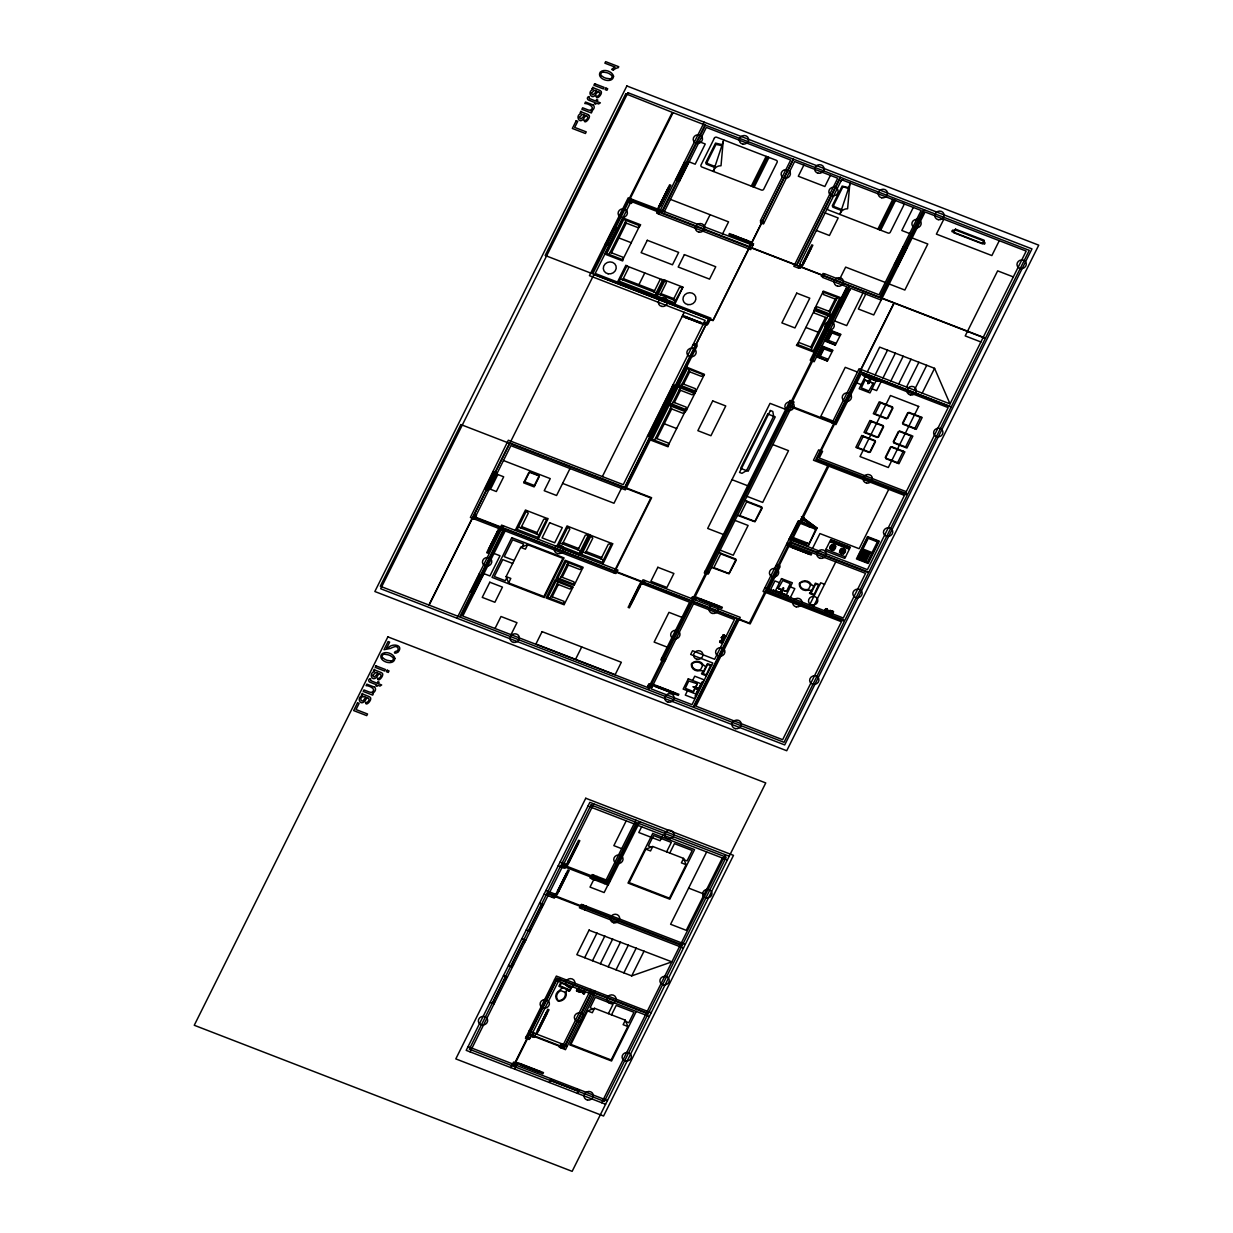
<?xml version="1.0" encoding="UTF-8"?>
<svg xmlns="http://www.w3.org/2000/svg" width="1233" height="1233" viewBox="0 0 1233 1233"><rect width="100%" height="100%" fill="white"/><g stroke="black" fill="none" stroke-linecap="round" stroke-linejoin="round"><path stroke-width="1.5" d="M782.169 591.486L783.664 588.264L782.493 588.665M869.373 380.149L870.128 379.487L870.606 380.381M869.296 379.718C873.272 376.265 865.242 385.004 869.049 382.893M834.202 547.745L833.308 546.019M778.27 588.388L782.739 580.558L790.23 583.641L786.531 591.378L778.285 588.557L786.454 591.486M873.257 383.247L865.042 380.072L873.272 383.232L868.833 390.984L861.312 387.886L865.027 380.103M370.547 680.169C371.734 676.871 367.126 679.445 369.16 681.741A8.908 8.107 -17.8 0 0 370.933 682.573L376.358 684.716L375.803 685.841L377.051 686.319L377.606 685.209L379.949 686.103L381.66 684.962L378.361 683.683L379.117 682.157L377.884 681.679L377.113 683.205L370.763 680.662M589.235 98.039C590.453 94.864 585.767 97.376 587.848 99.611A8.908 8.107 -17.8 0 0 589.605 100.443M723.154 141.795L721.012 165.761A7.105 6.473 -17.8 0 0 713.337 171.449L723.756 139.976M849.722 184.796L847.595 208.778A7.105 6.473 -17.8 0 0 839.92 214.45L850.323 182.977M566.579 989.282L566.132 992.704A7.213 6.55 -17.8 0 1 558.765 1001.196A2.374 2.158 -17.8 0 1 557.655 1000.764A7.213 6.55 -17.8 0 1 559.767 990.253L562.34 987.633M832.614 546.096L831.643 548.238L834.063 547.714M844.05 551.351L843.788 550.504M780.874 591.224L783.263 588.788M843.68 550.365L841.43 550.442L842.062 552.399M722.029 642.917L721.29 642.177M515.224 530.375L525.474 509.984L526.553 510.662L517.182 529.466L537.68 537.388L547.051 518.6L548.115 518.554L538.251 539.268M579.757 555.328L589.883 534.644L588.634 534.521L579.263 553.324L558.749 545.387L568.12 526.599L567.041 525.921L556.792 546.311L579.818 555.204M674.79 304.227L683.005 286.95L674.328 302.655L657.235 296.043L665.034 280.384L664.14 279.814L655.602 296.799M365.569 702.378C365.477 707.603 373.63 698.633 369.715 696.922A7.752 7.059 -17.8 0 0 368.621 696.383L364.367 694.688A16.183 14.734 -17.8 0 1 363.381 694.256A3.899 3.56 -17.8 0 1 362.271 693.331L361.469 694.919A3.853 3.514 -17.8 0 0 362.502 695.674C356.491 696.922 359.789 706.124 364.382 701.5A8.6 7.83 -17.8 0 0 364.968 700.745L365.369 700.174M377.56 678.304C377.622 683.668 385.575 674.22 381.721 672.848A7.752 7.059 -17.8 0 0 380.612 672.309L376.358 670.629A16.183 14.734 -17.8 0 1 375.371 670.182A3.899 3.56 -17.8 0 1 374.277 669.257L373.476 670.844A3.853 3.514 -17.8 0 0 374.493 671.6C368.467 672.848 371.796 682.065 376.389 677.426A8.6 7.83 -17.8 0 0 376.959 676.686L377.36 676.1A18.541 16.877 -17.8 0 1 379.225 673.572M584.242 120.248C584.242 125.55 592.225 116.287 588.465 114.839M596.248 96.174C596.063 101.337 604.293 92.675 600.394 90.718A7.752 7.059 -17.8 0 0 599.3 90.179L595.046 88.483A16.183 14.734 -17.8 0 1 594.044 88.036A3.899 3.56 -17.8 0 1 592.95 87.127L592.148 88.714M623.374 258.545L622.896 257.204L610.196 252.287M782.878 589.389L782.339 591.362M868.649 382.122L869.373 380.273M668.748 444.358L668.24 443.001L655.571 438.1M813.718 311.61L814.212 313.012L826.896 317.914M605.48 244.396L614.142 227.042M485.124 488.854L493.77 471.499M631.435 199.099L629.647 202.674L631.527 203.399L633.007 199.7M608.624 245.614L617.271 228.259M630.279 203.091L595.2 273.464L710.917 318.191L708.174 323.724L704.243 322.198M473.38 518.631L475.244 514.916M488.253 490.071L496.914 472.717M474.998 517.66L474.397 518.846L472.84 518.245L474.613 514.67L476.493 515.409L475.306 517.783M476.169 515.271L510.878 445.652L625.331 489.886L696.799 346.535L692.869 345.009M609.117 254.43L626.04 220.445M611.506 252.796L626.287 223.111M622.788 259.716L639.727 225.731M617.502 282.08L625.917 265.187M627.058 265.619L619.274 281.247L655.093 295.088L662.876 279.459M657.466 209.163L665.019 193.982M665.173 193.689L669.627 184.765L670.875 185.243L666.421 194.167M659.393 205.649L668.009 188.387L669.103 188.819M491.15 543.784L486.696 552.708L487.96 553.201L500.706 527.601M491.304 543.491L498.856 528.31L501.677 529.404M622.665 279.891L628.645 267.854L628.121 266.528M659.516 205.695L668.132 188.433M488.638 549.194L497.361 531.993M660.21 205.973L668.81 188.711M660.333 206.019L668.949 188.757M489.455 549.517L498.055 532.255M500.398 527.477L501.584 525.104L617.933 570.078L616.747 572.451M528.926 472.316L523.671 482.843L534.12 486.896L539.376 476.354M524.672 481.764L529.311 472.455M456.996 618.242L501.276 529.419M704.259 122.206L658.422 213.972L750.697 249.636L753.61 243.795L751.529 242.993M470.698 591.717L479.344 574.362M501.615 529.543L503.465 525.828M676.054 179.725L684.716 162.371M473.826 592.919L482.488 575.564M679.198 180.943L687.844 163.573M505.191 530.93L462.776 616.038L647.171 687.32L648.943 683.745L651.456 684.716M664.279 211.799L706.339 127.431L790.692 160.043L760.329 220.954L764.244 222.479M534.351 485.494L538.975 476.2M638.925 284.684L644.767 272.955M520.896 527.955L528.263 513.19L526.321 511.109M506.116 576.612L520.696 547.36L527.632 544.709L562.911 558.349L543.876 596.525L508.597 582.901L506.116 576.612L510.816 578.431L508.597 582.901M506.671 578.015L505.314 580.743L494.325 576.489L502.74 559.628L512.666 563.466M522.237 546.758L523.609 544.03L512.62 539.792L504.22 556.653L514.146 560.491M527.632 544.709L525.412 549.178L520.696 547.36M653.937 291.959L659.932 279.937L661.474 279.413M536.432 533.966L543.784 519.185L546.836 519.047M570.031 468.509L556.576 495.496L544.215 490.719L550.257 478.62L503.449 460.526M660.333 294.795L666.467 282.48L664.849 280.754M495.019 628.506L500.999 616.5L516.981 622.68L511.001 634.687M703.904 227.119L710.085 214.712M673.28 299.789L679.414 287.489L681.941 287.366M562.464 543.892L569.831 529.127L567.889 527.046M722.384 234.255L728.564 221.863L670.459 199.392M602.367 476.57L684.238 312.319M685.317 317.544L685.81 316.557M751.298 186.121L766.14 156.36M752.238 186.476L767.08 156.714M753.178 186.846L768.02 157.084M754.118 187.2L768.96 157.454M550.01 598.282L558.102 582.068M559.998 578.801L568.074 562.587M690.079 319.239L703.611 324.618L704.721 322.383M552.199 596.787L558.318 584.504M732.063 235.765L732.556 234.779M562.171 577.291L568.305 565.022M578 549.887L585.351 535.122L588.403 534.968M737.195 236.721L750.851 241.838L749.741 244.072M585.444 552.908L592.796 538.143L590.869 536.062M700.467 323.4L700.961 322.414M563.959 603.677L563.959 601.334L550.997 596.325M572.035 587.463L570.078 589.05L557.116 584.041M621.417 488.376L613.988 503.249L562.618 483.398M573.931 584.195L573.946 581.853L560.969 576.828M582.022 567.981L580.065 569.569L567.088 564.56M647.911 436.158L673.495 384.835M564.467 603.908L573.129 586.846L555.189 579.757L546.111 597.974L564.19 604.802L564.36 603.831L547.837 597.45L555.929 581.236L572.651 587.632M693.347 345.194L693.963 343.961L697.231 344.916L696.475 346.411M574.532 584.581L583.07 567.257L565.176 560.275L556.098 578.493L574.162 585.321L574.331 584.35L557.825 577.969L565.916 561.739L582.639 568.136M747.213 241.622L747.722 240.635M651.039 437.376L676.624 386.052M707.85 323.601L707.11 325.08L682.666 315.34M761.115 221.262L760.499 222.495L761.532 222.911M672.17 404.07L680.246 387.84M681.371 385.605L689.447 369.391M654.492 440.243L671.446 406.274M674.343 402.559L680.477 390.291M683.56 384.11L689.679 371.827M656.881 438.609L671.677 408.94M600.964 558.903L608.331 544.138L611.383 544M602.798 564.221L612.847 543.661L611.599 543.537L602.228 562.34L581.714 554.418L591.085 535.615L589.836 535.122M803.839 165.13L798.306 176.242L824.862 186.507L830.395 175.394M668.163 445.529L685.101 411.56M686.118 409.464L686.118 407.106L673.141 402.097M694.194 393.235L692.237 394.837L679.275 389.813M695.32 391L695.32 388.657L682.342 383.633M703.396 374.786L701.438 376.373L688.476 371.364M686.118 410.635L668.271 403.746L686.226 410.62L695.289 392.633L677.349 385.544M677.472 385.297L695.535 392.125L704.459 374.37L686.55 367.08M616.053 569.353L614.188 573.068L470.389 517.475L508.335 440.227L623.266 484.661L705.153 320.395L589.436 275.668L628.214 197.85L752.87 245.29M616.423 572.343L615.837 573.53L614.265 572.913M575.534 659.347L581.714 646.955M630.186 603.923L638.802 586.661M630.88 604.185L639.619 586.97M641.823 582.161L643.01 579.772L740.216 617.348L695.936 706.17L782.647 739.692L841.445 621.725L763.042 591.424L788.997 539.345L867.4 569.661L948.177 407.599L861.158 373.969L835.928 424.584L831.998 423.073L859.093 368.729L950.026 403.885L1026.195 251.085L925.058 211.984L873.75 314.954L858.353 309.005L865.766 294.117M633.839 598.945L629.385 607.869L628.136 607.376L640.297 582.978L689.586 602.213L660.811 659.948L663.323 660.919M633.978 598.637L642.146 582.269M807.969 252.518L800.448 268.255L798.876 267.638M808.093 252.272L811.807 244.843L812.855 245.244L802.714 265.573L800.356 264.663M803.284 262.244L810.559 247.91M643.04 584.226L644.89 580.496M803.962 262.506L811.129 248.126M814.474 309.252L822.935 291.944M797.366 344.454L814.289 310.485M815.367 308.404L817.325 306.817L830.302 311.826M823.444 292.19L823.444 294.533L836.421 299.542M839.473 279.521L845.653 267.114L885.279 282.434M810.79 347.089L825.571 317.405M829.085 311.363L835.219 299.08M811.037 349.74L827.96 315.756M829.316 313.798L837.392 297.569M691.528 598.529L692.407 596.741L712.027 604.679M837.685 306.061L846.331 288.707M877.881 229.122L892.707 199.361M492.476 1003.277L505.823 976.505M510.878 966.379L524.225 939.592M528.572 930.884L541.919 904.097M878.821 229.492L893.648 199.731M840.814 307.279L849.475 289.909M470.127 1051.872L593.751 803.854M695.289 599.978L696.707 597.327M879.761 229.847L894.588 200.1M563.034 867.678L564.884 863.963M880.701 230.217L895.528 200.455M713.568 568.182L720.981 553.309M739.523 516.103L746.951 501.23M818.989 357.138L823.844 347.398M826.942 341.187L831.797 331.446M565.824 865.828L578.585 840.243L579.834 840.721L575.395 849.645M566.147 865.951L564.961 868.325L558.195 865.813M568.49 861.173L577.09 843.911M820.299 356.229L823.983 348.862M828.252 340.277L831.936 332.91M569.168 861.435L577.907 844.235L576.797 843.804M656.326 686.951L656.927 685.764M575.241 849.953L567.673 865.119L560.059 862.083M699.789 599.947L700.39 598.76M552.43 897.362L554.28 893.648M555.189 895.59L563.342 879.221M563.496 878.929L567.935 870.005L569.199 870.483L557.039 894.896L545.926 890.426M557.717 890.889L566.44 873.688M555.497 895.713L554.311 898.102L544.077 894.141M558.534 891.212L567.134 873.95M827.358 360.375L827.358 358.957L819.591 355.952M832.213 350.634L831.042 351.59L823.259 348.585M835.311 344.423L835.311 343.005L827.528 340M840.166 334.682L838.995 335.638L831.212 332.633M827.667 360.514L832.876 350.264L822.103 346.011L816.662 356.938L827.497 361.038L817.695 356.63L822.55 346.905L832.522 350.742M835.604 344.546L840.814 334.313L830.056 330.074L824.615 341.002L835.45 345.101L825.648 340.678L830.503 330.953L840.598 334.76M862.946 293.022L846.701 325.604L834.494 320.888M669.072 690.65L678.874 694.256L678.273 695.443L668.872 691.805M729.119 573.083L735.608 560.075M755.089 521.004L761.578 507.996M913.299 207.452L901.816 230.509L909.646 233.53M674.513 693.994L675.114 692.792M717.976 606.975L718.577 605.788M894.788 264.278L903.45 246.924M591.224 875.646L590.037 878.019L608.193 885.124L639.835 821.671M591.547 875.769L592.133 874.582L610.042 881.41M591.886 878.821L593.736 875.106M897.932 265.496L906.579 248.126M687.475 690.757L685.301 695.104L694.718 698.741L704.135 679.845L694.734 676.208L692.607 680.477M580.589 905.407L579.402 907.796L683.467 948.023M580.897 905.531L581.498 904.344L685.317 944.308M593.782 879.561L590.021 887.097L604.139 892.553L607.9 885.017M595.185 880.1L597.034 876.386M581.282 908.521L583.132 904.806M626.21 820.839L613.849 845.638L621.694 848.674M694.796 687.29C696.938 690.31 699.543 687.86 696.568 688.646M584.565 909.8L586.43 906.07M693.455 691.59L697.339 683.791L688.754 681.017L685.317 688.291L693.362 691.559L697.354 683.822M697.416 687.69L694.903 687.243M722.368 636.922L721.228 637.631L722.368 636.922A6.119 5.564 -17.8 0 0 723.879 637.677M721.706 641.746L722.661 639.835M723.509 638.447L724.341 636.49M721.952 642.886L723.185 640.035M723.91 638.602L725.528 635.904M510.739 1067.578L513.56 1062.106L533.165 1070.028M604.278 883.614L635.904 820.145M514.654 1069.088L517.768 1062.661L543.476 1072.602L542.89 1073.789L533.473 1070.152M560.26 977.584L529.327 1039.45L525.428 1038.294L556.345 976.074L651.209 1012.74M534.012 1033.084L532.147 1036.799L530.976 1036.336M560.892 982.269L558.888 986.292L570.031 990.608L572.05 986.585M863.763 374.971L863.393 375.726L878.096 381.398L878.466 380.658M537.634 1030.218L546.234 1012.971M520.927 1065.312L521.528 1064.11M538.328 1030.495L547.051 1013.279L545.957 1012.848M536.833 1034.163L544.4 1018.997M544.539 1018.689L548.993 1009.765L547.745 1009.288L534.105 1037.369L532.224 1036.645M589.189 929.882L576.828 954.681L631.712 975.889L671.908 961.848L589.02 930.206M867.323 371.919L879.684 347.12L934.568 368.328L950.026 403.885M943.8 219.227L936.386 234.116L991.871 255.57L999.285 240.682M641.638 826.804L638.802 832.506L660.102 840.736L662.938 835.034M776.328 566.086L777.067 564.606L779.164 565.408L780.073 566.07L779.456 567.303M787.702 543.275L786.962 544.77L803.546 550.874M798.83 521.158L789.151 539.068L798.198 520.927L817.017 528.202L807.969 546.342L816.385 527.955M792.649 537.341L792.202 538.251L806.629 543.83L807.076 542.921M568.182 989.899L567.796 990.654L569.399 991.27L568.706 990.099M584.673 957.702L597.034 932.903M790.831 544.493L789.721 546.728L803.053 551.875M875.168 374.94L887.529 350.141M768.822 589.22L779.703 567.396L775.773 565.885M770.455 589.852L774.91 580.928L779.487 582.7M792.85 547.93L793.358 546.943M773.076 590.869L773.445 590.114L788.134 595.801L787.764 596.541M645.845 849.136L629.154 882.612L669.411 898.163L686.087 864.687L683.606 858.399L652.781 846.485L645.845 849.136L650.546 850.955L652.781 846.485M577.291 989.652L576.597 991.055L577.907 991.563L578.601 990.161M576.982 990.916L577.738 988.774M577.368 991.07L578.616 988.558M592.503 960.738L604.864 935.939M881.071 381.66L876.632 390.599L872.055 388.827M882.998 377.976L895.358 353.177M578.2 990.007L579.032 989.282M577.768 991.209L578.339 990.053M579.556 990.207A6.119 5.564 -17.8 0 1 578.647 991.64L579.664 992.041A6.119 5.564 -17.8 0 1 580.25 990.469L578.292 989.852M539.129 1072.34L539.715 1071.153M580.666 989.914L579.818 991.609L581.329 992.195L582.176 990.5M583.363 992.01L582.67 993.397L583.964 993.906L584.673 992.503M583.764 991.193L583.055 993.259M583.44 993.413L584.689 990.9M583.826 993.567L585.105 991.625M600.348 963.759L612.709 938.976M857.413 447.98L863.347 436.066M890.842 380.997L903.203 356.214M865.566 432.983L871.5 421.085M874.875 414.319L880.809 402.42M561.292 1043.627L559.196 1047.079L565.469 1049.684L594.753 990.916M561 1047.958L562.865 1044.228M561.554 1048.158L590.838 989.405M808.016 553.787L808.509 552.8M812.516 548.438L819.93 533.565L859.139 548.716L888.746 489.331M790.384 597.558L794.823 588.619L790.338 586.893M549.224 1082.451L551.074 1078.736M608.193 966.795L620.553 941.997M898.687 384.033L911.048 359.235M594.476 995.247L569.754 1044.844L611.568 1061.012L636.29 1011.414M666.621 851.833L671.322 842.416L653.552 835.542L648.358 845.961L651.24 847.071M587.602 1010.921L570.91 1044.397L611.152 1059.964L627.844 1026.488L625.362 1020.2L594.522 1008.286L587.602 1010.921L592.302 1012.74L594.522 1008.286M552.677 1081.125L553.432 1079.646M669.766 853.051L674.451 843.634L692.222 850.493L687.043 860.911L684.161 859.802M869.851 451.894L875.045 441.491M870.328 452.079L875.522 441.661M878.004 436.914L883.198 426.495M887.313 418.249L892.507 407.83M878.482 437.099L883.676 426.68M887.791 418.434L892.969 408.015M616.022 969.832L628.383 945.033M906.517 387.07L918.878 362.271M623.867 972.852L636.228 948.054M914.362 390.09L926.723 365.307M809.588 604.971L820.654 582.777L824.569 584.303M683.606 858.399L681.387 862.869L686.087 864.687M885.217 457.535L890.411 447.117M893.201 441.83L898.395 431.427M902.494 423.166L907.688 412.762M608.378 1013.634L613.063 1004.217L595.292 997.343L590.114 1007.762L592.981 1008.871M885.679 457.705L890.873 447.302M893.663 442.015L898.857 431.596M902.972 423.351L908.166 412.932M813.503 606.497L835.758 561.863M611.506 1014.851L616.207 1005.419L633.978 1012.293L628.784 1022.712L625.917 1021.602M631.712 975.889L644.073 951.09M922.207 393.127L934.568 368.328M576.196 1090.219L576.952 1088.739M577.445 1093.363L579.294 1089.648M897.393 463.115L903.327 451.216M905.376 447.425L911.31 435.526M914.67 428.76L920.604 416.862M824.877 610.89L826.156 608.963M825.324 610.011L826.018 608.609L827.328 609.117L826.634 610.52M825.293 611.614L826.542 609.117M826.187 611.398L826.942 609.256M706.663 851.941L670.598 924.272L686.272 930.329L722.338 857.998M827.821 612.03L828.668 610.32L830.179 610.905L829.331 612.616M625.362 1020.2L623.127 1024.669L627.844 1026.488M829.732 612.046A6.119 5.564 -17.8 0 0 830.333 610.489L831.335 610.874A6.119 5.564 -17.8 0 0 830.441 612.323L829.624 612.015M857.582 557.871L867.462 538.035M830.95 613.233L832.229 611.306M831.396 612.354L832.09 610.952L833.4 611.46L832.691 612.863M867.878 539.083L858.291 558.333L867.431 561.863L877.033 542.612M831.366 613.957L832.614 611.46M832.306 612.709L832.26 613.741M859.077 558.626L863.223 550.319L870.791 553.247M832.445 612.77L833.015 611.614M859.339 558.734L863.485 550.411M860.11 559.027L864.256 550.719M860.372 559.135L864.518 550.827M861.158 559.443L865.304 551.12M861.42 559.535L865.566 551.228M862.206 559.844L866.352 551.521M862.468 559.936L866.614 551.629M863.3 560.26L867.446 551.952M863.562 560.368L867.708 552.06M864.348 560.676L868.494 552.353M864.61 560.768L868.756 552.461M865.474 561.107L869.619 552.785M865.736 561.2L869.881 552.893M868.294 562.017L878.189 542.181M601.673 1102.734L725.312 854.716M639.156 226.872L637.723 227.519L624.977 222.603M797.921 343.329L799.431 342.697L812.1 347.583M684.515 412.731L683.036 413.317L670.367 408.431M782.184 591.917L780.72 591.64L782.431 589.22M801.758 518.816L800.756 520.573L809.927 527.03M868.988 382.924L870.328 380.643M801.542 518.661L800.34 520.68L808.709 526.522M869.095 382.307L870.113 380.627M725.451 635.874L723.262 635.334M722.646 641.669L720.38 641.098M694.364 687.829L693.116 686.735L694.826 687.012M843.233 552.245L842.355 552.446M388.441 647.633C392.387 642.855 404.147 644.998 398.089 652.118C393.836 654.893 392.895 651.64 397.365 650.824C399.846 648.573 396.594 645.337 393.99 646.909A26.941 24.521 -17.8 0 0 390.445 648.435L384.018 649.714L388.102 641.514L389.643 642.116L386.607 648.188A7.059 6.427 -17.8 0 0 388.441 647.618M829.609 548.577L830.703 548.146M834.772 546.604L835.882 546.173M839.396 552.369L840.505 551.937M844.574 550.38L845.684 549.964M868.386 382.215L868.001 383.817L869.25 382.6M783.217 589.297L783.464 587.679L782.323 588.973M696.999 687.798L697.678 688.785L696.845 688.862M603.045 72.038L606.898 72.701A25.539 23.242 -17.8 0 1 609.133 73.595L611.614 75.352A2.528 2.312 -17.8 0 1 610.042 79.004M384.372 654.184L388.225 654.831A25.539 23.242 -17.8 0 1 390.46 655.74L392.926 657.497A2.528 2.312 -17.8 0 1 391.37 661.135M610.011 78.85L605.989 78.218A24.768 22.548 -17.8 0 1 603.754 77.325L601.288 75.567M391.339 660.996L387.316 660.364A24.768 22.548 -17.8 0 1 385.081 659.455L382.6 657.698M814.751 308.235L831.474 314.631L839.565 298.417L823.058 292.036L823.228 291.065L841.291 297.893M703.904 374.955L687.29 368.544L679.198 384.773L695.905 391.385M694.703 393.419L678.088 387.008L669.997 403.237L686.704 409.849M363.689 696.583C358.479 696.645 361.454 704.197 364.167 699.435A14.58 13.255 -17.8 0 1 365.985 697.169L365.415 696.969A4.593 4.177 -17.8 0 0 363.704 696.537M811.746 590.468L808.062 590.237A7.213 6.55 -17.8 0 1 799.292 583.872A2.374 2.158 -17.8 0 1 799.816 582.824A7.213 6.55 -17.8 0 1 811.083 584.195L813.765 586.43M703.781 670.891L700.082 670.675A7.213 6.55 -17.8 0 1 691.312 664.31A2.374 2.158 -17.8 0 1 691.836 663.246A7.213 6.55 -17.8 0 1 703.103 664.633L705.785 666.868M696.414 688.723L693.347 686.904L696.938 687.66M586.137 115.609L585.952 115.532A18.541 16.877 -17.8 0 0 584.072 118.06L583.641 118.615A8.6 7.83 -17.8 0 1 583.07 119.37C579.202 124.071 574.886 115.208 581.175 113.544A3.853 3.514 -17.8 0 1 580.142 112.789L580.943 111.201A3.899 3.56 -17.8 0 0 582.053 112.111A16.183 14.734 -17.8 0 0 583.039 112.557L587.309 114.237A7.752 7.059 -17.8 0 1 588.341 114.715M598.159 91.55L598.097 91.519A18.541 16.877 -17.8 0 0 596.078 93.985L595.647 94.556A8.6 7.83 -17.8 0 1 595.077 95.295C591.609 99.996 586.661 91.396 593.165 89.47A3.853 3.514 -17.8 0 1 592.148 88.714M613.202 70.019L611.66 69.418A11.097 10.111 -17.8 0 1 615.113 67.121L604.879 63.176L605.65 61.65L618.766 66.721L618.272 67.707A9.001 8.184 -17.8 0 0 613.325 70.127M848.766 187.693L842.154 186.075L832.275 205.741L832.891 207.19L841.245 210.427M848.458 188.634L844.05 186.954L842.555 187.447L833.678 205.156L834.232 206.635L841.569 209.487M722.199 144.693L715.541 143.105L705.708 162.725L706.309 164.174L714.678 167.426M721.891 145.633L716.003 144.4L707.095 162.201L707.665 163.635L714.986 166.47M699.234 141.672L705.245 143.999L695.181 164.205L689.17 161.877M589.59 100.474L595.03 102.586L594.476 103.695L595.724 104.188L596.279 103.063L598.621 103.973L600.348 102.832L597.034 101.553L597.805 100.027L596.556 99.549L595.786 101.075L589.436 98.532M1013.326 276.916L997.651 270.859L965.208 335.915L980.898 341.973M912.127 237.954L927.802 244.011L904.852 290.048L889.178 283.991M825.108 212.924L838.178 217.964L829.439 235.503L816.369 230.448M684.315 162.217L688.245 163.727M903.049 246.77L906.979 248.28M684.099 163.604L684.885 163.912L677.456 178.785L676.686 178.477M905.962 249.374L905.176 249.066L897.763 263.954L898.549 264.247M684.762 164.159L687.105 165.068M902.71 248.403L905.053 249.313M682.866 166.085L683.637 166.393M903.943 251.547L904.729 251.856M677.919 176.011L678.705 176.304M898.996 261.473L899.782 261.766M677.58 178.538L679.938 179.448M895.528 262.783L897.886 263.692M675.669 179.571L679.583 181.081M894.403 264.124L898.318 265.634M761.408 223.158L763.504 223.959L794.607 161.554L837.731 178.23L793.821 266.313L798.614 268.162L800.479 264.448L799.6 264.109L841.646 179.741L921.143 210.473L879.098 294.841L824.507 273.741L822.658 277.456L846.824 286.796L810.22 360.206L814.15 361.731L850.739 288.306L881.163 300.066M810.328 247.818L811.36 248.218M666.267 194.105L656.619 213.093L658.499 213.818M659.239 205.587L660.503 206.081M737.257 236.582L729.427 233.561L728.934 234.547L751.406 243.24M732.448 234.994L747.66 240.759M803.145 262.197L804.193 262.598M732.171 235.534L747.337 241.406M824.399 273.957L823.089 273.449L821.348 276.331L822.92 276.932M845.946 288.553L849.861 290.063M848.859 291.158L848.073 290.849L840.659 305.738L841.445 306.031M845.591 290.187L847.95 291.096M846.84 293.331L847.626 293.639M640.698 224.807L622.881 217.933L604.864 254.09L622.68 260.964M841.892 303.256L842.678 303.549M640.158 225.901L623.682 219.536L606.744 253.52L623.22 259.886M838.425 304.582L840.783 305.476M837.299 305.907L841.214 307.433M613.741 226.887L617.671 228.413M613.525 228.29L614.311 228.583M614.188 228.829L616.531 229.739M612.277 230.756L613.063 231.064M814.396 309.221L832.213 316.11M813.857 310.315L830.333 316.665L813.395 350.65L796.934 344.3M618.904 237.954L631.25 242.716M607.345 240.682L608.131 240.99M607.006 243.225L609.364 244.119M606.097 243.163L606.883 243.471M605.095 244.257L609.01 245.768M805.827 327.469L818.188 332.247M665.08 280.245L682.234 286.873M626.857 266.035L662.676 279.876M796.379 345.379L814.196 352.268M623.281 278.643L654.569 290.711M660.903 293.654L673.85 298.648M620.399 279.012L656.203 292.837M658.252 293.993L675.345 300.59M857.444 372.042L845.237 367.326L820.824 416.307L833.015 421.023M685.702 316.773L700.853 322.63M856.704 382.893L861.204 384.634M685.378 317.42L700.575 323.185M682.173 316.326L690.018 319.362M908.844 412.315L922.176 417.463L916.242 429.377L902.91 424.214M908.629 412.762L920.388 417.309M892.569 406.967L879.237 401.819L873.303 413.718L886.635 418.866M880.578 402.867L892.338 407.414M903.142 423.767L914.901 428.313M875.091 413.872L886.851 418.419M899.551 430.98L912.867 436.128L906.933 448.041L893.617 442.878M899.319 431.427L911.079 435.973M883.26 425.632L869.928 420.484L863.994 432.382L877.326 437.53M871.284 421.532L883.044 426.079M893.833 442.431L905.592 446.978M865.782 432.536L877.542 437.083M891.567 446.67L904.883 451.833L898.949 463.731L885.633 458.584M875.106 440.613L861.775 435.465L855.841 447.363L869.173 452.526M891.336 447.117L903.095 451.663M863.115 436.513L874.875 441.06M785.698 409.418L770.024 403.361L707.665 528.433L723.355 534.49M885.849 458.137L897.609 462.683M857.629 447.533L869.388 452.079M673.11 384.681L677.025 386.206M672.879 386.068L673.665 386.376L665.866 402.004L665.096 401.696M672.355 386.176L676.285 387.686M671.646 388.549L672.432 388.857M906.27 491.674L819.251 458.029L822.581 451.355L818.65 449.845L813.472 460.233L904.421 495.389M666.329 399.215L667.115 399.523M665.99 401.758L668.348 402.667M664.602 402.682L665.373 402.991L657.59 418.619L656.804 418.311M772.844 444.589L788.519 450.661L762.703 502.432L747.028 496.36M665.25 403.237L667.608 404.147M663.354 405.164L664.14 405.472M658.037 415.829L658.823 416.137M657.713 418.372L660.071 419.282M656.31 419.297L657.097 419.605L649.313 435.234L648.527 434.925M656.973 419.852L659.717 420.915M655.077 421.778L655.864 422.087M649.76 432.444L650.546 432.752M649.437 434.987L651.779 435.896M647.51 436.02L651.44 437.53M731.97 479.683L747.645 485.74M868.618 537.603L877.773 541.133M869.034 538.636L876.617 541.58M744.979 500.475L761.717 506.933L762.179 508.181L754.95 521.821L737.565 515.348M746.674 501.785L761.362 507.472M798.183 522.499L815.737 529.281M863.716 549.317L871.284 552.245M831.212 540.285L849.506 547.344M838.579 543.46L841.923 544.755M838.224 544.154L841.569 545.448M830.595 541.518L848.89 548.593M829.763 541.641L849.352 549.209M857.998 558.919L867.138 562.464M739.8 515.548L754.504 521.235M825.925 549.317L845.53 556.9M791.077 536.74L808.648 543.537M790.076 538.729L807.63 545.51M789.921 539.021L807.492 545.803M735.038 520.418L748.107 525.474L733.265 555.235L720.211 550.18M787.147 543.075L865.551 573.376L843.295 618.01L764.892 587.709M803.808 550.981L811.638 554.018L811.144 555.004L803.315 551.968M793.235 547.159L808.447 552.923M792.911 547.806L808.124 553.571M529.882 471.946L539.021 475.476M529.697 472.316L538.836 475.846M819.637 584.796L815.398 583.163L810.112 593.736L814.366 595.385M719.024 552.554L735.747 559.011L736.224 560.26L729.057 573.869L711.611 567.427M720.704 553.864L735.407 559.551M810.99 591.979L809.449 593.181L810.744 592.487M524.287 481.61L534.737 485.648M493.385 471.345L497.3 472.871M493.154 472.748L493.94 473.04L486.526 487.929L485.74 487.621M493.816 473.287L496.175 474.196M491.921 475.229L492.707 475.522M830.333 610.489L831.335 610.874M826.156 610.52L828.175 611.306M830.487 612.2L831.705 612.678M713.845 567.627L728.549 573.314M825.91 611.029L827.929 611.799M829.439 612.385L831.458 613.171M486.973 485.139L487.759 485.448M705.091 571.126L709.006 572.636M486.65 487.682L488.992 488.592M484.723 488.715L488.653 490.225M526.583 510.508L547.175 518.461M568.151 526.429L588.742 534.398M591.131 535.446L611.707 543.414M563.157 542.52L578.678 548.515M521.574 526.583L537.11 532.594M586.122 551.536L601.658 557.532M559.982 542.921L580.481 550.858M518.399 527L538.913 534.922M582.947 551.937L603.461 559.874M696.63 597.296L712.612 603.492M712.936 603.6L722.338 607.237L721.737 608.439L712.335 604.802M700.252 599.022L718.5 605.942M699.866 599.793L718.115 606.713M497.084 531.885L498.332 532.363M638.509 586.554L639.773 587.031M682.034 617.394L668.964 612.339L654.137 642.085L667.192 647.14M724.603 635.55L723.124 634.98L722.507 636.228L723.987 636.798M723.077 635.704L725.713 636.721M724.172 636.428L724.912 637.153M722.892 636.074L724.11 636.552M724.141 638.694L722.338 638L721.629 639.434L723.417 640.127M488.484 549.132L489.732 549.625M629.909 603.816L631.173 604.293M493.986 553.432L499.997 555.759L489.917 575.965L483.906 573.638M721.721 641.314L720.242 640.744L719.625 641.977L721.105 642.547M720.195 641.468L722.846 642.485M720.01 641.838L721.228 642.301M478.959 574.208L482.874 575.719M711.657 665.234L707.418 663.585L702.147 674.174L706.386 675.807M478.728 575.595L479.514 575.903L472.1 590.777L471.314 590.468M479.39 576.15L481.749 577.059M477.495 578.077L478.281 578.385M703.026 672.417L701.469 673.619L702.764 672.91M661.705 658.16L665.62 659.67M663.477 660.611L664.726 661.104M472.547 587.987L473.333 588.295M472.224 590.53L474.566 591.439M470.297 591.563L474.227 593.073M702.548 681.895L695.52 696.398M702.902 682.327L702.116 682.019L695.165 695.967L695.951 696.275M653.151 684.315L669.149 690.495M656.788 686.026L675.037 692.946M656.403 686.812L674.651 693.717M651.317 685.024L668.563 691.682M648.065 685.533L651.98 687.043M729.227 856.226L589.836 802.344L466.197 1050.362L605.588 1104.244M587.987 806.058L727.378 859.94M688.63 888.099L704.305 894.172M568.197 861.066L569.461 861.543M566.163 873.58L567.411 874.058M557.563 890.827L558.811 891.32M539.561 903.188L543.491 904.698M540.809 906.332L542.366 906.933M529.681 928.649L531.253 929.25M526.214 929.975L530.128 931.485M521.867 938.683L525.797 940.209M523.116 941.827L524.672 942.428M554.496 979.788L649.359 1016.47M577.691 988.851L580.558 990.13M582.068 990.715L585.074 991.702M511.988 964.144L513.56 964.745M581.822 991.209L583.841 991.995M578.647 991.64L579.664 992.041M508.52 965.47L512.435 966.98M503.48 975.596L507.395 977.106M504.713 978.725L506.285 979.341M493.585 1001.042L495.157 1001.658M490.118 1002.367L494.048 1003.893M537.357 1030.11L538.605 1030.603M528.911 1031.112L567.319 1045.954M526.229 1036.475L530.159 1038.001M521.389 1064.387L539.576 1071.415M521.004 1065.158L539.253 1072.063M468.062 1046.647L607.453 1100.53M550.334 1080.216L578.554 1091.128M685.533 411.73L669.072 405.364L652.118 439.333L668.594 445.699M664.279 423.767L676.64 428.545M650.238 439.904L668.055 446.793M841.415 548.315L841.815 549.317M843.264 553L843.665 554.018M831.612 544.524L832.013 545.525M833.477 549.224L833.862 550.226M601.149 75.645A2.62 2.389 -17.8 0 1 603.029 71.915M599.577 92.583A3.252 2.959 -17.8 0 1 596.233 96.405M598.344 91.689A2.204 2.004 -17.8 0 1 599.608 92.537M592.95 104.99A7.968 7.244 -17.8 0 0 591.84 104.497L585.521 102.031L584.766 103.541C587.463 103.125 595.816 107.163 590.746 109.984A1.819 1.649 -17.8 0 1 590.083 110.199L588.865 110.122A7.321 6.674 -17.8 0 1 587.817 109.799L582.639 107.795L581.884 109.321L591.347 112.974L592.025 111.602L590.931 111.032A3.822 3.483 -17.8 0 0 593.427 109.275A3.653 3.329 -17.8 0 0 593.119 104.836M584.226 120.48A3.252 2.959 -17.8 0 0 587.571 116.642A2.204 2.004 -17.8 0 0 586.353 115.748M382.477 657.79A2.62 2.389 -17.8 0 1 384.342 654.045M377.545 678.535A3.252 2.959 -17.8 0 0 380.889 674.713A2.204 2.004 -17.8 0 0 379.672 673.819M374.262 687.135A7.968 7.244 -17.8 0 0 373.167 686.627L366.848 684.161L366.078 685.687C368.482 685.24 377.206 689.17 372.073 692.114A1.819 1.649 -17.8 0 1 371.395 692.329L370.193 692.252A7.321 6.674 -17.8 0 1 369.129 691.929L363.966 689.941L363.211 691.451L372.674 695.119L373.352 693.747L372.258 693.162A3.822 3.483 -17.8 0 0 374.74 691.42A3.653 3.329 -17.8 0 0 374.447 686.966M365.554 702.61A3.252 2.959 -17.8 0 0 368.898 698.787A2.204 2.004 -17.8 0 0 367.665 697.893L367.264 697.678A18.541 16.877 -17.8 0 0 365.4 700.19M804.44 518.708A2.913 2.651 -17.8 0 0 801.897 516.858L802.144 517.028A2.743 2.497 -17.8 0 1 804.193 518.538M721.891 637.877A6.119 5.564 -17.8 0 1 723.555 638.355M902.849 203.291A1.742 1.587 -17.8 0 1 903.681 205.387L890.318 232.158A1.742 1.587 -17.8 0 1 888.022 233.037L828.437 210.011A1.742 1.587 -17.8 0 1 827.605 207.915M840.952 181.128A1.742 1.587 -17.8 0 1 843.264 180.249M394.899 658.376C394.113 666.745 377.421 661.366 381.475 654.384C385.112 650.485 393.651 653.413 394.899 658.376M613.572 76.246C612.786 84.661 595.816 79.112 600.255 72.115C604 68.462 612.339 71.314 613.572 76.246M559.828 985.737L569.399 989.76L571.095 987.186L561.493 983.117L559.828 985.737M703.087 673.603L706.247 674.79L710.578 665.45L707.557 664.618L703.087 673.572M811.067 593.181L814.227 594.368L818.527 584.997L815.568 584.165L811.083 593.104M372.597 675.514L374.138 676.994L376.157 675.376A14.58 13.255 -17.8 0 1 377.976 673.095L377.421 672.894A4.593 4.177 -17.8 0 0 375.695 672.478L372.597 675.422M579.279 117.443L580.82 118.938L582.839 117.305A14.58 13.255 -17.8 0 1 584.658 115.023L584.103 114.823A4.593 4.177 -17.8 0 0 582.377 114.407L579.279 117.443M591.27 93.369L592.811 94.864L594.845 93.23A14.58 13.255 -17.8 0 1 596.649 90.949L596.094 90.749A4.593 4.177 -17.8 0 0 594.383 90.333L591.27 93.369M580.281 991.286L581.437 991.317L580.296 991.209M722.06 638.941L723.201 638.971L722.06 638.864M828.561 611.214L829.717 611.198L828.561 611.214M918.662 406.443L888.33 467.507L860.018 456.564L890.442 395.531L918.662 406.443M576.212 120.711L572.343 128.448L585.413 133.503L586.23 131.869L574.701 127.415L577.753 121.312L576.212 120.711M594.645 83.721L593.89 85.247L603.353 88.899L604.108 87.373L594.645 83.721M605.865 88.052L605.11 89.577L606.944 90.286L607.715 88.761L605.865 88.052M626.857 85.956L374.847 591.516L786.731 750.743L1038.741 245.167L626.857 85.956M460.88 424.568L380.288 586.245L428.899 605.033L509.491 443.356L460.88 424.568M625.763 93.8L545.171 255.478L591.932 273.526L672.278 112.342L625.763 93.8M627.951 92.706L380.689 588.742L784.712 744.917L1031.975 248.881L627.951 92.706M387.871 636.86L194.259 1025.27L572.143 1171.35L765.755 782.94L387.871 636.86M357.524 702.841L353.671 710.593L366.725 715.633L367.542 713.999L356.029 709.545L359.065 703.442L357.524 702.841M375.973 665.851L375.202 667.377L384.665 671.029L385.436 669.519L375.973 665.851M387.177 670.197L386.422 671.708L388.272 672.432L389.027 670.906L387.177 670.197M629.184 200.686L592.734 273.834L712.936 320.303L749.402 247.155L629.184 200.686M673.079 112.65L629.693 199.684L661.566 212.014L704.952 124.98L673.079 112.65M473.148 516.858L429.146 605.126L459.724 616.947L503.727 528.68L473.148 516.858M509.738 443.448L473.395 516.365L614.512 570.91L650.854 498.009L509.738 443.448M593.905 274.589L509.984 442.955L624.699 487.312L708.636 318.931L593.905 274.589M497.824 474.535L490.487 489.27L496.344 491.535L503.696 476.801L497.824 474.535M647.294 240.281L641.114 252.673L672.478 264.802L678.659 252.395L647.294 240.281M705.476 125.18L661.844 212.708L749.649 246.662L793.281 159.119L705.476 125.18M504.513 528.972L460.495 617.255L647.618 689.586L691.621 601.303L504.513 528.972M489.809 582.223L482.242 597.389L494.895 602.274L502.447 587.108L489.809 582.223M511.803 537.696L492.029 577.383L544.292 597.573L564.067 557.902L511.803 537.696M714.385 138.127L701.038 164.914A1.742 1.587 -17.8 0 0 701.854 166.994L761.439 190.036A1.742 1.587 -17.8 0 0 763.751 189.158L777.098 162.371A1.742 1.587 -17.8 0 0 776.281 160.275L716.697 137.248A1.742 1.587 -17.8 0 0 714.385 138.127M549.641 522.73L542.088 537.896L554.727 542.782L562.294 527.616L549.641 522.73M684.377 254.614L678.196 267.006L709.561 279.136L715.741 266.744L684.377 254.614M542.088 631.635L535.908 644.027L615.159 674.667L621.34 662.275L542.088 631.635M708.898 319.039L624.961 487.405L651.625 497.716L615.036 571.11L691.867 600.81L848.967 285.64L749.664 247.247L713.075 320.657L708.898 319.039M793.543 159.227L749.787 247.001L796.564 265.08L840.32 177.305L793.543 159.227M712.689 400.91L697.863 430.671L710.932 435.727L725.759 405.965L712.689 400.91M840.582 177.398L796.826 265.187L879.668 297.215L923.425 209.425L840.582 177.398M657.852 567.288L650.885 581.267L666.93 587.463L673.896 573.484L657.852 567.288M796.718 293.13L781.876 322.892L794.946 327.947L809.788 298.186L796.718 293.13M767.697 413.98L740.617 468.34L748.138 471.237L775.233 416.893L767.697 413.98M770.378 410.512L739.523 472.409L741.958 473.349L746.551 470.621L773.63 416.276L772.814 411.468L770.378 410.512M585.752 798.244L455.809 1058.9L603.569 1116.019L733.496 855.363L585.752 798.244M790.137 400.509L704.274 572.929L708.189 574.1L794.052 402.02L790.137 400.509M546.913 893.478L469.295 1049.191L513.19 1066.175L557.069 978.139L648.281 1013.403L682.019 945.696L546.913 893.478M560.876 865.443L547.282 892.738L682.404 944.971L726.175 857.182L637.569 822.92L607.407 883.429L560.876 865.443M591.039 804.949L561.508 864.21L606.975 881.795L636.521 822.519L591.039 804.949M692.669 601.704L648.666 689.987L693.085 707.156L737.087 618.889L692.669 601.704M789.937 406.551L692.915 601.211L749.356 623.035L828.345 464.579L815.799 459.739L833.847 423.536L789.937 406.551M850.015 286.041L790.307 405.811L834.217 422.78L893.925 303.01L850.015 286.041M693.516 603.738L651.086 688.831L692.021 704.659L712.782 663L690.665 654.446L692.53 650.731L714.631 659.27L734.436 619.552L693.516 603.738M688.291 678.813L683.159 689.093L695.828 693.994L700.961 683.699L688.291 678.813M924.473 209.826L880.716 297.615L985.506 338.119L1029.262 250.345L924.473 209.826M702.594 665.635L700.591 669.673A6.704 6.103 -17.8 0 1 691.867 664.88A2.374 2.158 -17.8 0 1 692.699 663.231A6.704 6.103 -17.8 0 1 702.594 665.635M720.627 640.59L719.764 642.331L720.981 642.809L721.844 641.068L720.627 640.59M723.509 634.841L722.646 636.567L723.863 637.045L724.727 635.303L723.509 634.841M529.512 1034.672L513.714 1066.375L604.401 1101.423L648.034 1013.896L592.102 992.272L564.267 1048.112L529.512 1034.672M557.347 978.832L529.789 1034.133L564.02 1047.372L591.578 992.072L557.347 978.832M894.187 303.118L860.064 371.549L951.275 406.813L985.383 338.366L894.187 303.118M860.464 372.012L817.078 459.046L907.765 494.094L951.152 407.06L860.464 372.012M737.873 619.182L693.871 707.465L784.034 742.312L844.343 621.309L766.464 591.208L750.157 623.929L737.873 619.182M863.362 375.171L878.574 381.059L863.362 375.171M865.165 376.697L859.17 388.719L870.005 392.911L876 380.889L865.165 376.697M790.692 542.597L766.972 590.206L844.836 620.322L868.571 572.698L790.692 542.597M829.393 464.98L790.939 542.104L868.818 572.204L907.257 495.096L829.393 464.98M773.029 590.314L788.241 596.202L773.029 590.314M952.462 230.417L951.876 231.573L984.489 244.18L985.075 243.024L983.718 240.974L955.082 229.908L952.462 230.417M652.719 833.446L627.998 883.044L669.812 899.211L694.533 849.614L652.719 833.446M955.467 229.153L953.679 232.729L982.316 243.795L984.104 240.219L955.467 229.153M781.522 578.601L775.526 590.638L786.377 594.83L792.372 582.793L781.522 578.601M577.029 989.56L576.458 990.715L578.277 991.409L578.863 990.269L577.029 989.56M583.101 991.902L582.531 993.058L584.35 993.767L584.935 992.611L583.101 991.902M830.749 539.653L825.185 550.812L844.79 558.395L850.354 547.236L830.749 539.653M810.574 585.197L808.571 589.235A6.704 6.103 -17.8 0 1 799.847 584.457A2.374 2.158 -17.8 0 1 800.679 582.793A6.704 6.103 -17.8 0 1 810.574 585.197M825.632 608.763L825.062 609.903L826.896 610.612L827.466 609.456L825.632 608.763M867.57 536.602L856.442 558.919L868.202 563.466L879.329 541.148L867.57 536.602M831.705 611.106L831.134 612.262L832.953 612.971L833.539 611.815L831.705 611.106M801.496 516.689L816.832 527.955L801.496 516.689M802.113 518.03L801.558 518.677L815.306 528.772L815.876 528.125L802.113 518.03M565.084 992.303L560.83 990.654A6.704 6.103 -17.8 0 0 557.686 999.963A2.374 2.158 -17.8 0 0 559.428 1000.641A6.704 6.103 -17.8 0 0 565.084 992.303M481.826 1024.962A4.716 4.3 -17.8 0 0 487.497 1019.321A4.716 4.3 -17.8 0 0 479.637 1017.857A4.716 4.3 -17.8 0 0 481.826 1024.962M706.155 897.917A4.716 4.3 -17.8 0 0 711.826 892.26A4.716 4.3 -17.8 0 0 703.981 890.796A4.716 4.3 -17.8 0 0 706.155 897.917M617.224 863.532A4.716 4.3 -17.8 0 0 622.896 857.891A4.716 4.3 -17.8 0 0 615.051 856.426A4.716 4.3 -17.8 0 0 617.224 863.532M668.101 838.841A4.716 4.3 -17.8 0 0 673.773 833.2A4.716 4.3 -17.8 0 0 665.928 831.736A4.716 4.3 -17.8 0 0 668.101 838.841M613.834 922.808A4.716 4.3 -17.8 0 0 619.505 917.167A4.716 4.3 -17.8 0 0 611.66 915.703A4.716 4.3 -17.8 0 0 613.834 922.808M569.045 987.201A4.716 4.3 -17.8 0 0 574.717 981.56A4.716 4.3 -17.8 0 0 566.856 980.096A4.716 4.3 -17.8 0 0 569.045 987.201M543.583 1008.101A4.716 4.3 -17.8 0 0 549.255 1002.46A4.716 4.3 -17.8 0 0 541.395 1000.996A4.716 4.3 -17.8 0 0 543.583 1008.101M577.83 1021.417A4.716 4.3 -17.8 0 0 583.502 1015.776A4.716 4.3 -17.8 0 0 575.641 1014.312A4.716 4.3 -17.8 0 0 577.83 1021.417M587.494 1100.036A4.716 4.3 -17.8 0 0 593.165 1094.395A4.716 4.3 -17.8 0 0 585.321 1092.931A4.716 4.3 -17.8 0 0 587.494 1100.036M610.243 1003.431A4.716 4.3 -17.8 0 0 615.914 997.79A4.716 4.3 -17.8 0 0 608.069 996.326A4.716 4.3 -17.8 0 0 610.243 1003.431M625.563 1061.058A4.716 4.3 -17.8 0 0 631.234 1055.417A4.716 4.3 -17.8 0 0 623.389 1053.953A4.716 4.3 -17.8 0 0 625.563 1061.058M485.956 566.07A4.716 4.3 -17.8 0 0 491.628 560.414A4.716 4.3 -17.8 0 0 483.783 558.95A4.716 4.3 -17.8 0 0 485.956 566.07M513.544 642.393A4.716 4.3 -17.8 0 0 519.216 636.737A4.716 4.3 -17.8 0 0 511.356 635.272A4.716 4.3 -17.8 0 0 513.544 642.393M557.794 553.617A4.716 4.3 -17.8 0 0 563.466 547.976A4.716 4.3 -17.8 0 0 555.621 546.496A4.716 4.3 -17.8 0 0 557.794 553.617M668.271 702.194A4.716 4.3 -17.8 0 0 673.942 696.553A4.716 4.3 -17.8 0 0 666.097 695.088A4.716 4.3 -17.8 0 0 668.271 702.194M697.107 659.285A4.716 4.3 -17.8 0 0 702.779 653.629A4.716 4.3 -17.8 0 0 694.934 652.165A4.716 4.3 -17.8 0 0 697.107 659.285M712.52 613.433A4.716 4.3 -17.8 0 0 718.192 607.777A4.716 4.3 -17.8 0 0 710.347 606.312A4.716 4.3 -17.8 0 0 712.52 613.433M674.174 638.833A4.716 4.3 -17.8 0 0 679.845 633.176A4.716 4.3 -17.8 0 0 672 631.712A4.716 4.3 -17.8 0 0 674.174 638.833M719.086 656.187A4.716 4.3 -17.8 0 0 724.757 650.546A4.716 4.3 -17.8 0 0 716.912 649.082A4.716 4.3 -17.8 0 0 719.086 656.187M735.485 728.672A4.716 4.3 -17.8 0 0 741.156 723.016A4.716 4.3 -17.8 0 0 733.296 721.552A4.716 4.3 -17.8 0 0 735.485 728.672M813.133 684.346A4.716 4.3 -17.8 0 0 818.804 678.705A4.716 4.3 -17.8 0 0 810.96 677.241A4.716 4.3 -17.8 0 0 813.133 684.346M796.194 606.852A4.716 4.3 -17.8 0 0 801.866 601.211A4.716 4.3 -17.8 0 0 794.021 599.747A4.716 4.3 -17.8 0 0 796.194 606.852M772.875 576.936A4.716 4.3 -17.8 0 0 778.547 571.295A4.716 4.3 -17.8 0 0 770.702 569.831A4.716 4.3 -17.8 0 0 772.875 576.936M811.992 605.002A4.716 4.3 -17.8 0 0 817.664 599.361A4.716 4.3 -17.8 0 0 809.819 597.882A4.716 4.3 -17.8 0 0 811.992 605.002M856.349 597.681A4.716 4.3 -17.8 0 0 862.021 592.04A4.716 4.3 -17.8 0 0 854.161 590.561A4.716 4.3 -17.8 0 0 856.349 597.681M886.928 536.324A4.716 4.3 -17.8 0 0 892.6 530.683A4.716 4.3 -17.8 0 0 884.739 529.219A4.716 4.3 -17.8 0 0 886.928 536.324M820.377 558.349A4.716 4.3 -17.8 0 0 826.048 552.708A4.716 4.3 -17.8 0 0 818.203 551.243A4.716 4.3 -17.8 0 0 820.377 558.349M866.552 483.059A4.716 4.3 -17.8 0 0 872.224 477.402A4.716 4.3 -17.8 0 0 864.379 475.938A4.716 4.3 -17.8 0 0 866.552 483.059M910.463 394.976A4.716 4.3 -17.8 0 0 916.134 389.335A4.716 4.3 -17.8 0 0 908.274 387.871A4.716 4.3 -17.8 0 0 910.463 394.976M937.111 436.79A4.716 4.3 -17.8 0 0 942.783 431.149A4.716 4.3 -17.8 0 0 934.922 429.685A4.716 4.3 -17.8 0 0 937.111 436.79M845.684 401.449A4.716 4.3 -17.8 0 0 851.356 395.808A4.716 4.3 -17.8 0 0 843.511 394.344A4.716 4.3 -17.8 0 0 845.684 401.449M828.468 330.012A4.716 4.3 -17.8 0 0 834.14 324.371A4.716 4.3 -17.8 0 0 826.28 322.907A4.716 4.3 -17.8 0 0 828.468 330.012M788.349 410.435A4.716 4.3 -17.8 0 0 794.021 404.794A4.716 4.3 -17.8 0 0 786.176 403.33A4.716 4.3 -17.8 0 0 788.349 410.435M690.357 356.722A4.716 4.3 -17.8 0 0 696.029 351.081A4.716 4.3 -17.8 0 0 688.168 349.617A4.716 4.3 -17.8 0 0 690.357 356.722M837.669 286.241A4.716 4.3 -17.8 0 0 843.326 280.6A4.716 4.3 -17.8 0 0 835.481 279.136A4.716 4.3 -17.8 0 0 837.669 286.241M1020.477 268.517A4.716 4.3 -17.8 0 0 1026.149 262.86A4.716 4.3 -17.8 0 0 1018.304 261.396A4.716 4.3 -17.8 0 0 1020.477 268.517M915.364 227.874A4.716 4.3 -17.8 0 0 921.036 222.233A4.716 4.3 -17.8 0 0 913.191 220.769A4.716 4.3 -17.8 0 0 915.364 227.874M832.321 195.77A4.716 4.3 -17.8 0 0 837.993 190.129A4.716 4.3 -17.8 0 0 830.133 188.664A4.716 4.3 -17.8 0 0 832.321 195.77M784.604 178.168A4.716 4.3 -17.8 0 0 790.276 172.528A4.716 4.3 -17.8 0 0 782.431 171.063A4.716 4.3 -17.8 0 0 784.604 178.168M696.676 143.336A4.716 4.3 -17.8 0 0 702.348 137.695A4.716 4.3 -17.8 0 0 694.503 136.231A4.716 4.3 -17.8 0 0 696.676 143.336M938.267 219.674A4.716 4.3 -17.8 0 0 943.939 214.018A4.716 4.3 -17.8 0 0 936.094 212.554A4.716 4.3 -17.8 0 0 938.267 219.674M881.749 197.819A4.716 4.3 -17.8 0 0 887.406 192.178A4.716 4.3 -17.8 0 0 879.561 190.699A4.716 4.3 -17.8 0 0 881.749 197.819M818.203 173.252A4.716 4.3 -17.8 0 0 823.875 167.611A4.716 4.3 -17.8 0 0 816.03 166.147A4.716 4.3 -17.8 0 0 818.203 173.252M742.759 144.091A4.716 4.3 -17.8 0 0 748.431 138.45A4.716 4.3 -17.8 0 0 740.586 136.986A4.716 4.3 -17.8 0 0 742.759 144.091M661.844 306.431A4.716 4.3 -17.8 0 0 667.515 300.79A4.716 4.3 -17.8 0 0 659.655 299.326A4.716 4.3 -17.8 0 0 661.844 306.431M698.88 232.128A4.716 4.3 -17.8 0 0 704.552 226.487A4.716 4.3 -17.8 0 0 696.691 225.023A4.716 4.3 -17.8 0 0 698.88 232.128M621.571 217.378A4.716 4.3 -17.8 0 0 627.243 211.737A4.716 4.3 -17.8 0 0 619.398 210.273A4.716 4.3 -17.8 0 0 621.571 217.378M832.167 549.471A2.327 2.127 -17.8 0 0 834.972 546.697A2.327 2.127 -17.8 0 0 831.088 545.957A2.327 2.127 -17.8 0 0 832.167 549.471M832.013 549.995A2.913 2.651 -17.8 0 0 835.527 546.527A2.913 2.651 -17.8 0 0 830.688 545.602A2.913 2.651 -17.8 0 0 832.013 549.995M841.815 553.787A2.913 2.651 -17.8 0 0 845.329 550.303A2.913 2.651 -17.8 0 0 840.474 549.394A2.913 2.651 -17.8 0 0 841.815 553.787M841.954 553.263A2.327 2.127 -17.8 0 0 844.775 550.473A2.327 2.127 -17.8 0 0 840.891 549.748A2.327 2.127 -17.8 0 0 841.954 553.263M687.814 304.597A6.535 5.949 -17.8 0 0 695.689 296.783A6.535 5.949 -17.8 0 0 684.793 294.749A6.535 5.949 -17.8 0 0 687.814 304.597M608.162 273.803A6.535 5.949 -17.8 0 0 616.022 265.989A6.535 5.949 -17.8 0 0 605.141 263.954A6.535 5.949 -17.8 0 0 608.162 273.803M663.4 984.859A4.716 4.3 -17.8 0 0 669.072 979.218A4.716 4.3 -17.8 0 0 661.212 977.754A4.716 4.3 -17.8 0 0 663.4 984.859"/></g></svg>
